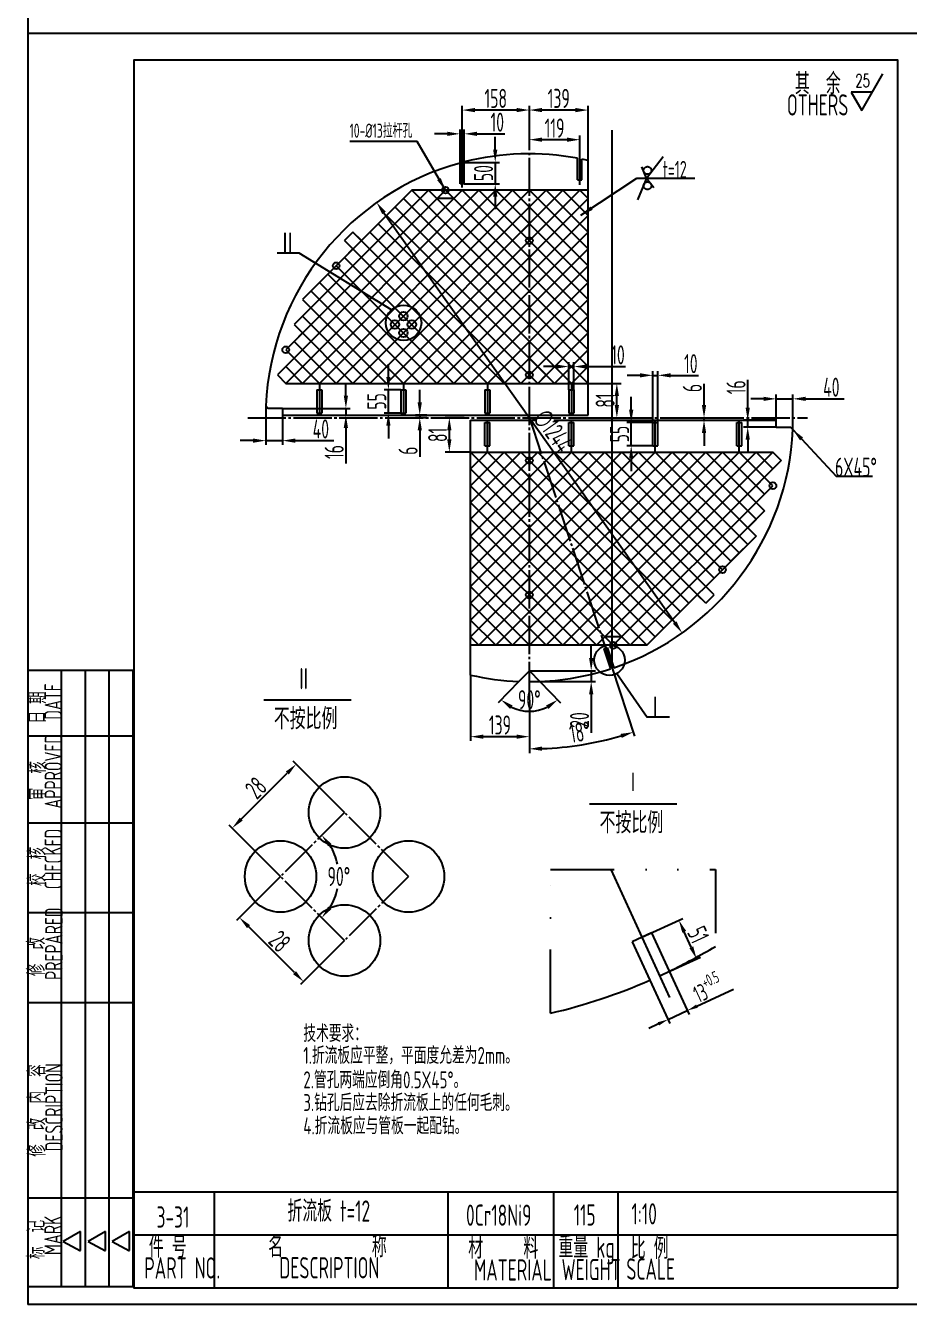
# Model space of a CAD drawing. Header units: millimetres. Extents: x 46644 to 124135, y -32003 to -3110.
# Drawn here: x 55785 to 57869, y -21459 to -18445 of the extents above; entities that cross this region are included whole.
import ezdxf
from ezdxf.enums import TextEntityAlignment as Align

# ---------------------------------------------------------------- set-up
doc = ezdxf.new("R2010")
doc.units = ezdxf.units.MM
doc.header["$LTSCALE"] = 6
for name, pattern in [('CENTER', [18, 15, -1, 1, -1]), ('DASHDOT', [8, 4, -2, 0, -2]), ('DIVIDE', [1.25, 0.5, -0.25, 0, -0.25, 0, -0.25])]:
    doc.linetypes.add(name, pattern=pattern)
for name, color, linetype in [('1', 1, 'Continuous'), ('2', 3, 'CENTER'), ('7_dim', 3, 'Continuous'), ('Assi', 7, 'DASHDOT'), ('Dimension Line', 2, 'Continuous'), ('Divide Line', 7, 'DIVIDE'), ('图层1', 4, 'Continuous'), ('实线', 4, 'Continuous'), ('粗实线', 4, 'Continuous')]:
    doc.layers.add(name, color=color, linetype=linetype)
doc.styles.add('B', font='romans.shx', dxfattribs={"width": 0.6667})
doc.styles.add('HZ', font='ascii.shx', dxfattribs={"width": 0.7, "bigfont": 'hztxt.shx'})
doc.styles.add('mark', font='cc.shx', dxfattribs={"width": 0.7, "bigfont": 'dxfs.shx'})
doc.styles.add('ROMANS', font='ascii.shx', dxfattribs={"width": 0.7, "bigfont": 'dxfs.shx'})
doc.dimstyles.new('5-1', dxfattribs={"dimscale": 10, "dimtxt": 4.5, "dimasz": 3, "dimexe": 1.25, "dimexo": 0.625, "dimtad": 1, "dimtih": 1, "dimtoh": 1, "dimtxsty": 'HZ', "dimcen": 2.5, "dimadec": 0, "dimazin": 0, "dimtfac": 1, "dimtmove": 0, "dimatfit": 3, "dimfxl": 0, "dimarcsym": 0})
doc.dimstyles.new('6.1', dxfattribs={"dimscale": 10, "dimtxt": 4.5, "dimasz": 3, "dimexe": 1, "dimexo": 0, "dimgap": 0.5, "dimtad": 1, "dimzin": 9, "dimdsep": 46, "dimtxsty": 'HZ', "dimcen": 0, "dimclrd": 256, "dimclre": 256, "dimclrt": 256, "dimadec": 0, "dimazin": 0, "dimtfac": 1, "dimtmove": 0, "dimatfit": 1, "dimfxl": 0, "dimarcsym": 0})

# ---------------------------------------------------------------- blocks, each defined once
blk = doc.blocks.new('*D100')
at = {"layer": '7_dim', "linetype": 'Continuous', "lineweight": -2, "ltscale": 50}
for p, q in [((57238.3, -20593.5), (57334.6, -20549.2)), ((57354.8, -20617), (57338.1, -20580.6)), ((57280.1, -20684.4), (57376.4, -20640.1))]:
    blk.add_line(p, q, dxfattribs=at)
at = {"layer": '7_dim', "linetype": 'Continuous', "ltscale": 50}
for points in [[(57342.6, -20578.5), (57333.5, -20582.7), (57325.5, -20553.4)], [(57359.3, -20614.9), (57350.2, -20619.1), (57367.3, -20644.2)]]:
    blk.add_solid(points, dxfattribs=at)
at = {"layer": 'Defpoints', "color": 0, "linetype": 'Continuous', "ltscale": 50}
for p in [(57325.5, -20553.4), (57238.3, -20593.5), (57280.1, -20684.4)]:
    blk.add_point(p, dxfattribs=at)
at = {"layer": '7_dim', "linetype": 'Continuous', "ltscale": 50, "insert": (57371.4, -20587.3), "char_height": 45, "attachment_point": 5, "rotation": 294.6968, "style": 'HZ'}
blk.add_mtext('51', dxfattribs=at)
blk = doc.blocks.new('上粗糙度')
at = {"layer": 'Dimension Line'}
for p, q in [((0, 0), (1, 1.732)), ((-0.5, 0.866), (0, 0)), ((0.5, 0.866), (-0.5, 0.866))]:
    blk.add_line(p, q, dxfattribs=at)
at = {"layer": 'Dimension Line', "style": 'B', "width": 0.6667}
blk.add_attdef('R', text='', height=0.6, dxfattribs=at).set_placement((0.039, 1.409), align=Align.MIDDLE_CENTER)
blk = doc.blocks.new('*D120')
at = {"layer": '7_dim', "lineweight": -2}
for p, q in [((56973, -18697.3), (56973, -18633.9)), ((57081.6, -18643.9), (57003, -18643.9)), ((57111.6, -18762.7), (57111.6, -18633.9))]:
    blk.add_line(p, q, dxfattribs=at)
at = {"layer": '7_dim'}
for points in [[(57003, -18638.9), (57003, -18648.9), (56973, -18643.9)], [(57081.6, -18638.9), (57081.6, -18648.9), (57111.6, -18643.9)]]:
    blk.add_solid(points, dxfattribs=at)
at = {"layer": 'Defpoints', "color": 0}
for p in [(56973, -18643.9), (56973, -18697.3), (57111.6, -18762.7)]:
    blk.add_point(p, dxfattribs=at)
at = {"layer": '7_dim', "insert": (57042.3, -18616.4), "char_height": 45, "attachment_point": 5, "style": 'HZ'}
blk.add_mtext('139', dxfattribs=at)
blk = doc.blocks.new('*D121')
at = {"layer": '7_dim', "lineweight": -2}
for p, q in [((56834.4, -19975.4), (56834.4, -20130.7)), ((56973, -20034.3), (56973, -20130.7)), ((56864.4, -20120.7), (56943, -20120.7))]:
    blk.add_line(p, q, dxfattribs=at)
at = {"layer": '7_dim'}
for points in [[(56864.4, -20115.7), (56864.4, -20125.7), (56834.4, -20120.7)], [(56943, -20115.7), (56943, -20125.7), (56973, -20120.7)]]:
    blk.add_solid(points, dxfattribs=at)
at = {"layer": 'Defpoints', "color": 0}
for p in [(56834.4, -19975.4), (56973, -20034.3), (56973, -20120.7)]:
    blk.add_point(p, dxfattribs=at)
at = {"layer": '7_dim', "insert": (56903.7, -20093.2), "char_height": 45, "attachment_point": 5, "style": 'HZ'}
blk.add_mtext('139', dxfattribs=at)
blk = doc.blocks.new('*D122')
at = {"layer": '7_dim', "lineweight": -2}
for p, q in [((57555, -19375), (57555, -19314.5)), ((57594.4, -19397), (57594.4, -19314.5)), ((57525, -19324.5), (57495, -19324.5)), ((57555, -19324.5), (57594.4, -19324.5)), ((57624.4, -19324.5), (57715.4, -19324.5))]:
    blk.add_line(p, q, dxfattribs=at)
at = {"layer": '7_dim'}
for points in [[(57525, -19319.5), (57525, -19329.5), (57555, -19324.5)], [(57624.4, -19319.5), (57624.4, -19329.5), (57594.4, -19324.5)]]:
    blk.add_solid(points, dxfattribs=at)
at = {"layer": 'Defpoints', "color": 0}
for p in [(57594.4, -19324.5), (57555, -19375), (57594.4, -19397)]:
    blk.add_point(p, dxfattribs=at)
at = {"layer": '7_dim', "insert": (57684.9, -19297), "char_height": 45, "attachment_point": 5, "style": 'HZ'}
blk.add_mtext('40', dxfattribs=at)
blk = doc.blocks.new('*D123')
at = {"layer": '7_dim', "lineweight": -2}
for p, q in [((56351.6, -19341), (56351.6, -19433)), ((56391, -19363), (56391, -19433)), ((56321.6, -19423), (56291.6, -19423)), ((56351.6, -19423), (56391, -19423)), ((56421, -19423), (56512, -19423))]:
    blk.add_line(p, q, dxfattribs=at)
at = {"layer": '7_dim'}
for points in [[(56321.6, -19418), (56321.6, -19428), (56351.6, -19423)], [(56421, -19418), (56421, -19428), (56391, -19423)]]:
    blk.add_solid(points, dxfattribs=at)
at = {"layer": 'Defpoints', "color": 0}
for p in [(56351.6, -19341), (56391, -19363), (56391, -19423)]:
    blk.add_point(p, dxfattribs=at)
at = {"layer": '7_dim', "insert": (56481.5, -19395.5), "char_height": 45, "attachment_point": 5, "style": 'HZ'}
blk.add_mtext('40', dxfattribs=at)
blk = doc.blocks.new('*D124')
at = {"layer": '7_dim', "lineweight": -2}
for p, q in [((57487.8, -19345), (57487.8, -19279.5)), ((57555, -19375), (57477.8, -19375)), ((57487.8, -19391), (57487.8, -19375)), ((57555, -19391), (57477.8, -19391)), ((57487.8, -19421), (57487.8, -19451))]:
    blk.add_line(p, q, dxfattribs=at)
at = {"layer": '7_dim'}
for points in [[(57482.8, -19345), (57492.8, -19345), (57487.8, -19375)], [(57482.8, -19421), (57492.8, -19421), (57487.8, -19391)]]:
    blk.add_solid(points, dxfattribs=at)
at = {"layer": 'Defpoints', "color": 0}
for p in [(57487.8, -19375), (57555, -19375), (57555, -19391)]:
    blk.add_point(p, dxfattribs=at)
at = {"layer": '7_dim', "insert": (57460.3, -19297.3), "char_height": 45, "attachment_point": 5, "rotation": 90, "style": 'HZ'}
blk.add_mtext('16', dxfattribs=at)
blk = doc.blocks.new('*D125')
at = {"layer": '7_dim', "lineweight": -2}
for p, q in [((56540.5, -19317), (56540.5, -19287)), ((56391, -19347), (56550.5, -19347)), ((56540.5, -19347), (56540.5, -19363)), ((56452.4, -19363), (56550.5, -19363)), ((56540.5, -19393), (56540.5, -19476.5))]:
    blk.add_line(p, q, dxfattribs=at)
at = {"layer": '7_dim'}
for points in [[(56535.5, -19317), (56545.5, -19317), (56540.5, -19347)], [(56535.5, -19393), (56545.5, -19393), (56540.5, -19363)]]:
    blk.add_solid(points, dxfattribs=at)
at = {"layer": 'Defpoints', "color": 0}
for p in [(56391, -19347), (56452.4, -19363), (56540.5, -19363)]:
    blk.add_point(p, dxfattribs=at)
at = {"layer": '7_dim', "insert": (56513, -19449.8), "char_height": 45, "attachment_point": 5, "rotation": 90, "style": 'HZ'}
blk.add_mtext('16', dxfattribs=at)
blk = doc.blocks.new('*D128')
at = {"layer": '7_dim', "lineweight": -2}
for p, q in [((57111.6, -19288), (57189.3, -19288)), ((57179.3, -19339), (57179.3, -19318)), ((57111.6, -19369), (57189.3, -19369))]:
    blk.add_line(p, q, dxfattribs=at)
at = {"layer": '7_dim'}
for points in [[(57174.3, -19318), (57184.3, -19318), (57179.3, -19288)], [(57174.3, -19339), (57184.3, -19339), (57179.3, -19369)]]:
    blk.add_solid(points, dxfattribs=at)
at = {"layer": 'Defpoints', "color": 0}
for p in [(57111.6, -19288), (57179.3, -19288), (57111.6, -19369)]:
    blk.add_point(p, dxfattribs=at)
at = {"layer": '7_dim', "insert": (57151.8, -19328.5), "char_height": 45, "attachment_point": 5, "rotation": 90, "style": 'HZ'}
blk.add_mtext('81', dxfattribs=at)
blk = doc.blocks.new('*D129')
at = {"layer": '7_dim', "lineweight": -2}
for p, q in [((56714.7, -19333), (56714.7, -19303)), ((56731.4, -19363), (56704.7, -19363)), ((56731.4, -19369), (56704.7, -19369)), ((56714.7, -19363), (56714.7, -19369)), ((56714.7, -19399), (56714.7, -19461.5))]:
    blk.add_line(p, q, dxfattribs=at)
at = {"layer": '7_dim'}
for points in [[(56709.7, -19333), (56719.7, -19333), (56714.7, -19363)], [(56709.7, -19399), (56719.7, -19399), (56714.7, -19369)]]:
    blk.add_solid(points, dxfattribs=at)
at = {"layer": 'Defpoints', "color": 0}
for p in [(56714.7, -19363), (56731.4, -19363), (56731.4, -19369)]:
    blk.add_point(p, dxfattribs=at)
at = {"layer": '7_dim', "insert": (56687.2, -19446.8), "char_height": 45, "attachment_point": 5, "rotation": 90, "style": 'HZ'}
blk.add_mtext('6', dxfattribs=at)
blk = doc.blocks.new('*D130')
at = {"layer": '7_dim', "lineweight": -2}
for p, q in [((57384.8, -19339), (57384.8, -19289)), ((57364.7, -19369), (57394.8, -19369)), ((57366.7, -19375), (57394.8, -19375)), ((57384.8, -19375), (57384.8, -19369)), ((57384.8, -19405), (57384.8, -19435))]:
    blk.add_line(p, q, dxfattribs=at)
at = {"layer": '7_dim'}
for points in [[(57379.8, -19339), (57389.8, -19339), (57384.8, -19369)], [(57379.8, -19405), (57389.8, -19405), (57384.8, -19375)]]:
    blk.add_solid(points, dxfattribs=at)
at = {"layer": 'Defpoints', "color": 0}
for p in [(57364.7, -19369), (57366.7, -19375), (57384.8, -19369)]:
    blk.add_point(p, dxfattribs=at)
at = {"layer": '7_dim', "insert": (57357.3, -19299), "char_height": 45, "attachment_point": 5, "rotation": 90, "style": 'HZ'}
blk.add_mtext('6', dxfattribs=at)
blk = doc.blocks.new('*D131')
at = {"layer": '7_dim', "lineweight": -2}
for p, q in [((56819.1, -19369), (56774.4, -19369)), ((56784.4, -19420), (56784.4, -19399)), ((56834.4, -19450), (56774.4, -19450))]:
    blk.add_line(p, q, dxfattribs=at)
at = {"layer": '7_dim'}
for points in [[(56779.4, -19399), (56789.4, -19399), (56784.4, -19369)], [(56779.4, -19420), (56789.4, -19420), (56784.4, -19450)]]:
    blk.add_solid(points, dxfattribs=at)
at = {"layer": 'Defpoints', "color": 0}
for p in [(56784.4, -19369), (56819.1, -19369), (56834.4, -19450)]:
    blk.add_point(p, dxfattribs=at)
at = {"layer": '7_dim', "insert": (56756.9, -19409.5), "char_height": 45, "attachment_point": 5, "rotation": 90, "style": 'HZ'}
blk.add_mtext('81', dxfattribs=at)
blk = doc.blocks.new('*D132')
at = {"layer": '7_dim', "lineweight": -2}
for p, q in [((57118.8, -19935.5), (57118.8, -19905.5)), ((56973, -19965.5), (57128.8, -19965.5)), ((57118.8, -19965.5), (57118.8, -19991)), ((56973, -19991), (57128.8, -19991)), ((57118.8, -20021), (57118.8, -20112))]:
    blk.add_line(p, q, dxfattribs=at)
at = {"layer": '7_dim'}
for points in [[(57113.8, -19935.5), (57123.8, -19935.5), (57118.8, -19965.5)], [(57113.8, -20021), (57123.8, -20021), (57118.8, -19991)]]:
    blk.add_solid(points, dxfattribs=at)
at = {"layer": 'Defpoints', "color": 0}
for p in [(56973, -19965.5), (56973, -19991), (57118.8, -19991)]:
    blk.add_point(p, dxfattribs=at)
at = {"layer": '7_dim', "insert": (57091.3, -20081.5), "char_height": 45, "attachment_point": 5, "rotation": 90, "style": 'HZ'}
blk.add_mtext('20', dxfattribs=at)
blk = doc.blocks.new('*D133')
at = {"layer": '7_dim', "lineweight": -2}
for p, q in [((56948.5, -19990.5), (56899.2, -20041)), ((56997.5, -19990.5), (57046.8, -20041))]:
    blk.add_line(p, q, dxfattribs=at)
blk.add_arc((56973, -19965.5), 95.5, 243.7121, 296.2879, dxfattribs=at)
at = {"layer": '7_dim'}
for points in [[(56927.8, -20055.3), (56933.6, -20047.1), (56906.2, -20033.8)], [(57012.4, -20047.1), (57018.2, -20055.3), (57039.8, -20033.8)]]:
    blk.add_solid(points, dxfattribs=at)
at = {"layer": 'Defpoints', "color": 0}
for p in [(56973, -19965.5), (56973, -19965.5), (56948.5, -19990.5), (56997.5, -19990.5), (56948.6, -20057.9)]:
    blk.add_point(p, dxfattribs=at)
at = {"layer": '7_dim', "insert": (56973, -20033.6), "char_height": 45, "attachment_point": 5, "style": 'HZ'}
blk.add_mtext('90%%D', dxfattribs=at)
blk = doc.blocks.new('*D135')
at = {"layer": '7_dim', "lineweight": -2}
for p, q in [((56386.4, -20450.2), (56282.5, -20554.2)), ((56419.2, -20676.7), (56310.8, -20568.3)), ((56537.3, -20601.1), (56433.4, -20705))]:
    blk.add_line(p, q, dxfattribs=at)
at = {"layer": '7_dim'}
for points in [[(56314.3, -20564.8), (56307.3, -20571.8), (56289.6, -20547.1)], [(56422.8, -20673.2), (56415.7, -20680.3), (56440.4, -20697.9)]]:
    blk.add_solid(points, dxfattribs=at)
at = {"layer": 'Defpoints', "color": 0}
for p in [(56386.4, -20450.2), (56289.6, -20547.1), (56537.3, -20601.1)]:
    blk.add_point(p, dxfattribs=at)
at = {"layer": '7_dim', "insert": (56384.5, -20603.1), "char_height": 45, "attachment_point": 5, "rotation": 315, "style": 'HZ'}
blk.add_mtext('28', dxfattribs=at)
blk = doc.blocks.new('*D136')
at = {"layer": '7_dim', "lineweight": -2}
for p, q in [((56537.3, -20299.4), (56416.3, -20178.4)), ((56293.7, -20315.1), (56402.2, -20206.7)), ((56386.4, -20450.2), (56265.4, -20329.2))]:
    blk.add_line(p, q, dxfattribs=at)
at = {"layer": '7_dim'}
for points in [[(56398.6, -20203.1), (56405.7, -20210.2), (56423.4, -20185.5)], [(56290.2, -20311.6), (56297.3, -20318.6), (56272.5, -20336.3)]]:
    blk.add_solid(points, dxfattribs=at)
at = {"layer": 'Defpoints', "color": 0}
for p in [(56423.4, -20185.5), (56537.3, -20299.4), (56386.4, -20450.2)]:
    blk.add_point(p, dxfattribs=at)
at = {"layer": '7_dim', "insert": (56328.5, -20241.4), "char_height": 45, "attachment_point": 5, "rotation": 45, "style": 'HZ'}
blk.add_mtext('28', dxfattribs=at)
blk = doc.blocks.new('*D137')
at = {"layer": '7_dim', "color": 0, "lineweight": -2}
for start, end in [(12.0625, 32.4809), (327.5191, 347.9375)]:
    blk.add_arc((56386.4, -20450.2), 137.6, start, end, dxfattribs=at)
at = {"layer": '7_dim', "color": 0}
for points in [[(56498.6, -20379.5), (56506.4, -20373.2), (56483.7, -20353)], [(56506.4, -20527.2), (56498.6, -20521), (56483.7, -20547.5)]]:
    blk.add_solid(points, dxfattribs=at)
at = {"layer": 'Defpoints', "color": 0}
for p in [(56537.3, -20299.4), (56386.4, -20450.2), (56386.4, -20450.2), (56519.3, -20485.8), (56537.3, -20601.1)]:
    blk.add_point(p, dxfattribs=at)
at = {"layer": '7_dim', "color": 0, "insert": (56524, -20450.2), "char_height": 45, "attachment_point": 5, "style": 'HZ'}
blk.add_mtext('90°', dxfattribs=at)
blk = doc.blocks.new('*D154')
at = {"layer": '7_dim', "lineweight": -2}
blk.add_line((56630.3, -18886.3), (57315.7, -19851.8), dxfattribs=at)
at = {"layer": '7_dim'}
for points in [[(56634.4, -18883.4), (56626.2, -18889.2), (56612.9, -18861.8)], [(57319.8, -19848.9), (57311.6, -19854.6), (57333.1, -19876.2)]]:
    blk.add_solid(points, dxfattribs=at)
at = {"layer": 'Defpoints', "color": 0}
for p in [(56612.9, -18861.8), (57333.1, -19876.2)]:
    blk.add_point(p, dxfattribs=at)
at = {"layer": '7_dim', "insert": (57028.9, -19400.2), "char_height": 45, "attachment_point": 5, "rotation": 305.3722, "style": 'HZ'}
blk.add_mtext('∅1244', dxfattribs=at)
blk = doc.blocks.new('*D156')
at = {"layer": '7_dim', "lineweight": -2}
for p, q in [((57168.3, -19959.6), (57221.2, -20119.6)), ((56973, -20034.3), (56973, -20159.5))]:
    blk.add_line(p, q, dxfattribs=at)
blk.add_arc((56973, -19369), 780.5, 272.2024, 286.0954, dxfattribs=at)
at = {"layer": '7_dim'}
for points in [[(57187.9, -20114.2), (57190.9, -20123.7), (57218, -20110.1)], [(57003.1, -20153.9), (57002.9, -20143.9), (56973, -20149.5)]]:
    blk.add_solid(points, dxfattribs=at)
at = {"layer": 'Defpoints', "color": 0}
for p in [(56973, -18697.3), (56973, -19369), (57168.3, -19959.6), (56973, -20034.3), (57055.9, -20145.1)]:
    blk.add_point(p, dxfattribs=at)
at = {"layer": '7_dim', "insert": (57092.3, -20109.9), "char_height": 45, "attachment_point": 5, "rotation": 9.1489, "style": 'HZ'}
blk.add_mtext('18°', dxfattribs=at)
blk = doc.blocks.new('*D304')
at = {"layer": '7_dim', "lineweight": -2}
for p, q in [((57036, -19248.4), (57006, -19248.4)), ((57066, -19303), (57066, -19238.4)), ((57066, -19248.4), (57078, -19248.4)), ((57078, -19303), (57078, -19238.4)), ((57108, -19248.4), (57199.8, -19248.4))]:
    blk.add_line(p, q, dxfattribs=at)
at = {"layer": '7_dim'}
for points in [[(57036, -19243.4), (57036, -19253.4), (57066, -19248.4)], [(57108, -19243.4), (57108, -19253.4), (57078, -19248.4)]]:
    blk.add_solid(points, dxfattribs=at)
at = {"layer": 'Defpoints', "color": 0}
for p in [(57066, -19248.4), (57066, -19303), (57078, -19303)]:
    blk.add_point(p, dxfattribs=at)
at = {"layer": '7_dim', "insert": (57182, -19220.9), "char_height": 45, "attachment_point": 5, "style": 'HZ'}
blk.add_mtext('10', dxfattribs=at)
blk = doc.blocks.new('*D305')
at = {"layer": '7_dim', "lineweight": -2}
for p, q in [((56640.7, -19273), (56640.7, -19243)), ((56670, -19303), (56630.7, -19303)), ((56640.7, -19358), (56640.7, -19303)), ((56670, -19358), (56630.7, -19358)), ((56640.7, -19388), (56640.7, -19418))]:
    blk.add_line(p, q, dxfattribs=at)
at = {"layer": '7_dim'}
for points in [[(56635.7, -19273), (56645.7, -19273), (56640.7, -19303)], [(56635.7, -19388), (56645.7, -19388), (56640.7, -19358)]]:
    blk.add_solid(points, dxfattribs=at)
at = {"layer": 'Defpoints', "color": 0}
for p in [(56640.7, -19303), (56670, -19303), (56670, -19358)]:
    blk.add_point(p, dxfattribs=at)
at = {"layer": '7_dim', "insert": (56613.2, -19330.5), "char_height": 45, "attachment_point": 5, "rotation": 90, "style": 'HZ'}
blk.add_mtext('55', dxfattribs=at)
blk = doc.blocks.new('*D306')
at = {"layer": '7_dim', "lineweight": -2}
for p, q in [((57213.1, -19350), (57213.1, -19320)), ((57264, -19380), (57203.1, -19380)), ((57213.1, -19435), (57213.1, -19380)), ((57264, -19435), (57203.1, -19435)), ((57213.1, -19465), (57213.1, -19495))]:
    blk.add_line(p, q, dxfattribs=at)
at = {"layer": '7_dim'}
for points in [[(57208.1, -19350), (57218.1, -19350), (57213.1, -19380)], [(57208.1, -19465), (57218.1, -19465), (57213.1, -19435)]]:
    blk.add_solid(points, dxfattribs=at)
at = {"layer": 'Defpoints', "color": 0}
for p in [(57213.1, -19380), (57264, -19380), (57264, -19435)]:
    blk.add_point(p, dxfattribs=at)
at = {"layer": '7_dim', "insert": (57185.6, -19407.5), "char_height": 45, "attachment_point": 5, "rotation": 90, "style": 'HZ'}
blk.add_mtext('55', dxfattribs=at)
blk = doc.blocks.new('*D307')
at = {"layer": '7_dim', "lineweight": -2}
for p, q in [((57264, -19380), (57264, -19259.1)), ((57276, -19380), (57276, -19259.1)), ((57234, -19269.1), (57204, -19269.1)), ((57264, -19269.1), (57276, -19269.1)), ((57306, -19269.1), (57371.5, -19269.1))]:
    blk.add_line(p, q, dxfattribs=at)
at = {"layer": '7_dim'}
for points in [[(57234, -19264.1), (57234, -19274.1), (57264, -19269.1)], [(57306, -19264.1), (57306, -19274.1), (57276, -19269.1)]]:
    blk.add_solid(points, dxfattribs=at)
at = {"layer": 'Defpoints', "color": 0}
for p in [(57276, -19269.1), (57264, -19380), (57276, -19380)]:
    blk.add_point(p, dxfattribs=at)
at = {"layer": '7_dim', "insert": (57353.7, -19241.6), "char_height": 45, "attachment_point": 5, "style": 'HZ'}
blk.add_mtext('10', dxfattribs=at)
blk = doc.blocks.new('*D314')
at = {"layer": '7_dim', "lineweight": -2}
for p, q in [((56973, -18727.7), (56973, -18703.7)), ((57061.8, -18713.7), (57003, -18713.7)), ((57091.8, -18752), (57091.8, -18703.7))]:
    blk.add_line(p, q, dxfattribs=at)
at = {"layer": '7_dim'}
for points in [[(57003, -18708.7), (57003, -18718.7), (56973, -18713.7)], [(57061.8, -18708.7), (57061.8, -18718.7), (57091.8, -18713.7)]]:
    blk.add_solid(points, dxfattribs=at)
at = {"layer": 'Defpoints', "color": 0}
for p in [(56973, -18713.7), (56973, -18727.7), (57091.8, -18752)]:
    blk.add_point(p, dxfattribs=at)
at = {"layer": '7_dim', "insert": (57032.4, -18686.2), "char_height": 45, "attachment_point": 5, "style": 'HZ'}
blk.add_mtext('119', dxfattribs=at)
blk = doc.blocks.new('*D315')
at = {"layer": '7_dim', "lineweight": -2}
for p, q in [((56814.6, -18756.6), (56814.6, -18633.9)), ((56943, -18643.9), (56844.6, -18643.9)), ((56973, -18715.7), (56973, -18633.9))]:
    blk.add_line(p, q, dxfattribs=at)
at = {"layer": '7_dim'}
for points in [[(56844.6, -18638.9), (56844.6, -18648.9), (56814.6, -18643.9)], [(56943, -18638.9), (56943, -18648.9), (56973, -18643.9)]]:
    blk.add_solid(points, dxfattribs=at)
at = {"layer": 'Defpoints', "color": 0}
for p in [(56814.6, -18643.9), (56973, -18715.7), (56814.6, -18756.6)]:
    blk.add_point(p, dxfattribs=at)
at = {"layer": '7_dim', "insert": (56893.8, -18616.4), "char_height": 45, "attachment_point": 5, "style": 'HZ'}
blk.add_mtext('158', dxfattribs=at)
blk = doc.blocks.new('*D316')
at = {"layer": '7_dim', "lineweight": -2}
for p, q in [((56892.6, -18737.2), (56892.6, -18707.2)), ((56814.6, -18767.2), (56902.6, -18767.2)), ((56892.6, -18767.2), (56892.6, -18817.7)), ((56819.6, -18817.7), (56902.6, -18817.7)), ((56892.6, -18847.7), (56892.6, -18877.7))]:
    blk.add_line(p, q, dxfattribs=at)
at = {"layer": '7_dim'}
for points in [[(56887.6, -18737.2), (56897.6, -18737.2), (56892.6, -18767.2)], [(56887.6, -18847.7), (56897.6, -18847.7), (56892.6, -18817.7)]]:
    blk.add_solid(points, dxfattribs=at)
at = {"layer": 'Defpoints', "color": 0}
for p in [(56814.6, -18767.2), (56819.6, -18817.7), (56892.6, -18817.7)]:
    blk.add_point(p, dxfattribs=at)
at = {"layer": '7_dim', "insert": (56865.1, -18792.4), "char_height": 45, "attachment_point": 5, "rotation": 90, "style": 'HZ'}
blk.add_mtext('50', dxfattribs=at)
blk = doc.blocks.new('*D317')
at = {"layer": '7_dim', "lineweight": -2}
for p, q in [((56779.6, -18699.9), (56749.6, -18699.9)), ((56809.6, -18768.9), (56809.6, -18689.9)), ((56809.6, -18699.9), (56819.6, -18699.9)), ((56819.6, -18766.2), (56819.6, -18689.9)), ((56849.6, -18699.9), (56915.1, -18699.9))]:
    blk.add_line(p, q, dxfattribs=at)
at = {"layer": '7_dim'}
for points in [[(56779.6, -18694.9), (56779.6, -18704.9), (56809.6, -18699.9)], [(56849.6, -18694.9), (56849.6, -18704.9), (56819.6, -18699.9)]]:
    blk.add_solid(points, dxfattribs=at)
at = {"layer": 'Defpoints', "color": 0}
for p in [(56819.6, -18699.9), (56809.6, -18768.9), (56819.6, -18766.2)]:
    blk.add_point(p, dxfattribs=at)
at = {"layer": '7_dim', "insert": (56897.4, -18672.4), "char_height": 45, "attachment_point": 5, "style": 'HZ'}
blk.add_mtext('10', dxfattribs=at)

msp = doc.modelspace()

# ---------------------------------------------------------------- linework, layer by layer
at = {"color": 7, "linetype": 'Continuous'}
for p, q in [((55790.839, -15484.022), (55790.839, -21458.86)), ((64199.972, -18463.405), (55790.224, -18463.405)), ((56039.083, -19964.949), (55790.839, -19964.949)), ((55869.831, -21417.513), (55869.831, -19966.092)), ((55926.35, -21417.513), (55926.35, -19966.092)), ((55982.869, -21417.513), (55982.869, -19966.092)), ((56039.083, -21417.513), (56039.083, -19964.949)), ((56039.083, -20119.3), (55790.839, -20119.3)), ((56039.083, -20324.823), (55790.839, -20324.823)), ((56039.083, -20536.307), (55790.839, -20536.307)), ((56039.083, -20747.79), (55790.839, -20747.79)), ((56039.083, -21208.721), (55790.839, -21208.721)), ((55914.698, -21287.248), (55874.182, -21310.189)), ((55914.698, -21331.782), (55914.698, -21287.248)), ((55973.755, -21287.248), (55933.239, -21310.189)), ((55973.755, -21331.782), (55973.755, -21287.248)), ((56030.227, -21287.248), (55989.711, -21310.189)), ((56030.227, -21331.782), (56030.227, -21287.248)), ((56038.44, -21294.515), (57841.596, -21294.515)), ((55874.182, -21310.189), (55914.698, -21332.456)), ((55933.239, -21310.189), (55973.755, -21332.456)), ((55989.711, -21310.189), (56030.227, -21332.456)), ((56039.083, -21417.513), (55790.839, -21417.513)), ((64199.972, -21458.86), (55790.839, -21458.86))]:
    msp.add_line(p, q, dxfattribs=at)
at = {"color": 4, "linetype": 'Continuous'}
for p, q in [((56230.267, -21193.613), (56230.267, -21419.653)), ((56781.044, -21193.613), (56781.044, -21419.653)), ((57030.041, -21193.613), (57030.041, -21419.653)), ((57181.609, -21193.613), (57181.609, -21419.653))]:
    msp.add_line(p, q, dxfattribs=at)
for points in [[(57841.654, -21419.741), (57841.654, -18526.391), (56040.606, -18526.391), (56040.606, -21419.653), (57841.596, -21419.653)], [(56037.405, -21193.613), (57841.596, -21193.613)]]:
    msp.add_lwpolyline(points, dxfattribs=at)
at = {"layer": '1'}
for p, q in [((56814.612, -18832.651), (56379.034, -19268.229)), ((56854.21, -18832.651), (56398.833, -19288.028)), ((56775.014, -18832.651), (56398.833, -19208.832)), ((56735.416, -18832.651), (56418.632, -19149.435)), ((56893.808, -18832.651), (56438.431, -19288.028)), ((56695.818, -18832.651), (56438.431, -19090.038)), ((56933.406, -18832.651), (56478.029, -19288.028)), ((56973.004, -18832.651), (56517.627, -19288.028)), ((57012.602, -18832.651), (56557.225, -19288.028)), ((57052.2, -18832.651), (56596.823, -19288.028)), ((57091.798, -18832.651), (56636.421, -19288.028)), ((56695.818, -18832.651), (57111.597, -19248.43)), ((56735.416, -18832.651), (57111.597, -19208.832)), ((56775.014, -18832.651), (57111.597, -19169.234)), ((56814.612, -18832.651), (57111.597, -19129.636)), ((56854.21, -18832.651), (57111.597, -19090.038)), ((56893.808, -18832.651), (57111.597, -19050.44)), ((56933.406, -18832.651), (57111.597, -19010.842)), ((56973.004, -18832.651), (57111.597, -18971.244)), ((57012.602, -18832.651), (57111.597, -18931.646)), ((57052.2, -18832.651), (57111.597, -18892.048)), ((57091.798, -18832.651), (57111.597, -18852.45)), ((56676.019, -18852.45), (57111.597, -19288.028)), ((57111.597, -18852.45), (56676.019, -19288.028)), ((56636.421, -18892.048), (57032.401, -19288.028)), ((56656.22, -18872.249), (57071.999, -19288.028)), ((57111.597, -18892.048), (56715.617, -19288.028)), ((56616.622, -18911.847), (56992.803, -19288.028)), ((56537.426, -18951.445), (56874.009, -19288.028)), ((56557.225, -18931.646), (56913.607, -19288.028)), ((56596.823, -18931.646), (56953.205, -19288.028)), ((57111.597, -18931.646), (56755.215, -19288.028)), ((57111.597, -18971.244), (56794.813, -19288.028)), ((56517.627, -19010.842), (56794.813, -19288.028)), ((56537.426, -18991.043), (56834.411, -19288.028)), ((57111.597, -19010.842), (56834.411, -19288.028)), ((56497.828, -19030.641), (56755.215, -19288.028)), ((56458.23, -19070.239), (56676.019, -19288.028)), ((56478.029, -19050.44), (56715.617, -19288.028)), ((57111.597, -19050.44), (56874.009, -19288.028)), ((56438.431, -19090.038), (56636.421, -19288.028)), ((57111.597, -19090.038), (56913.607, -19288.028)), ((56438.431, -19129.636), (56596.823, -19288.028)), ((57111.597, -19129.636), (56953.205, -19288.028)), ((56418.632, -19149.435), (56557.225, -19288.028)), ((57111.597, -19169.234), (56992.803, -19288.028)), ((56418.632, -19189.033), (56517.627, -19288.028)), ((56398.833, -19208.832), (56478.029, -19288.028)), ((57111.597, -19208.832), (57032.401, -19288.028)), ((56398.833, -19248.43), (56438.431, -19288.028)), ((57111.597, -19248.43), (57071.999, -19288.028)), ((56379.034, -19268.229), (56398.833, -19288.028)), ((56398.833, -19288.028), (57111.597, -19288.028)), ((57269.989, -19885.606), (56834.411, -19450.028)), ((56834.411, -19885.606), (57269.989, -19450.028)), ((56834.411, -19846.008), (57230.391, -19450.028)), ((56834.411, -19806.41), (57190.793, -19450.028)), ((56834.411, -19766.812), (57151.195, -19450.028)), ((56834.411, -19727.214), (57111.597, -19450.028)), ((56834.411, -19687.616), (57071.999, -19450.028)), ((56834.411, -19568.822), (56953.205, -19450.028)), ((56834.411, -19648.018), (57032.401, -19450.028)), ((56834.411, -19608.42), (56992.803, -19450.028)), ((56834.411, -19489.626), (56874.009, -19450.028)), ((56834.411, -19529.224), (56913.607, -19450.028)), ((56834.411, -19450.028), (57547.175, -19450.028)), ((56854.21, -19905.405), (57309.587, -19450.028)), ((57289.788, -19865.807), (56874.009, -19450.028)), ((56893.808, -19905.405), (57349.185, -19450.028)), ((57309.587, -19846.008), (56913.607, -19450.028)), ((56933.406, -19905.405), (57388.783, -19450.028)), ((57329.386, -19826.209), (56953.205, -19450.028)), ((56973.004, -19905.405), (57428.381, -19450.028)), ((57349.185, -19806.41), (56992.803, -19450.028)), ((57012.602, -19905.405), (57467.979, -19450.028)), ((57388.783, -19806.41), (57032.401, -19450.028)), ((57052.2, -19905.405), (57507.577, -19450.028)), ((57408.582, -19786.611), (57071.999, -19450.028)), ((57091.798, -19905.405), (57547.175, -19450.028)), ((57408.582, -19747.013), (57111.597, -19450.028)), ((57131.396, -19905.405), (57566.974, -19469.827)), ((57428.381, -19727.214), (57151.195, -19450.028)), ((57448.18, -19707.415), (57190.793, -19450.028)), ((57467.979, -19687.616), (57230.391, -19450.028)), ((57487.778, -19667.817), (57269.989, -19450.028)), ((57507.577, -19648.018), (57309.587, -19450.028)), ((57507.577, -19608.42), (57349.185, -19450.028)), ((57527.376, -19588.621), (57388.783, -19450.028)), ((57527.376, -19549.023), (57428.381, -19450.028)), ((57547.175, -19529.224), (57467.979, -19450.028)), ((57547.175, -19489.626), (57507.577, -19450.028)), ((57566.974, -19469.827), (57547.175, -19450.028)), ((57250.19, -19905.405), (56834.411, -19489.626)), ((57210.592, -19905.405), (56834.411, -19529.224)), ((57170.994, -19905.405), (57547.175, -19529.224)), ((57170.994, -19905.405), (56834.411, -19568.822)), ((57210.592, -19905.405), (57527.376, -19588.621)), ((57131.396, -19905.405), (56834.411, -19608.42)), ((57091.798, -19905.405), (56834.411, -19648.018)), ((57250.19, -19905.405), (57507.577, -19648.018)), ((57052.2, -19905.405), (56834.411, -19687.616)), ((57012.602, -19905.405), (56834.411, -19727.214)), ((56973.004, -19905.405), (56834.411, -19766.812)), ((57388.783, -19806.41), (57408.582, -19786.611)), ((56933.406, -19905.405), (56834.411, -19806.41)), ((56893.808, -19905.405), (56834.411, -19846.008)), ((56854.21, -19905.405), (56834.411, -19885.606))]:
    msp.add_line(p, q, dxfattribs=at)
at = {"layer": '2', "color": 7}
for p, q in [((56973.004, -20034.292), (56973.004, -18697.344)), ((56309.012, -19369.028), (57628.336, -19369.028)), ((56973.004, -19369.028), (57168.285, -19959.578)), ((56537.294, -20299.386), (56386.444, -20450.235)), ((56688.143, -20450.235), (56537.294, -20299.386)), ((56537.294, -20601.084), (56386.444, -20450.235)), ((56688.143, -20450.235), (56537.294, -20601.084))]:
    msp.add_line(p, q, dxfattribs=at)
at = {"layer": '7_dim', "color": 7}
for p, q in [((57168.285, -19959.578), (57168.285, -18691)), ((56814.612, -18826.112), (56814.612, -18756.586)), ((57091.798, -18820.182), (57091.798, -18752.031)), ((56430.503, -18981.172), (56378.216, -18981.172)), ((56648.005, -19114.691), (56430.503, -18981.172)), ((56478.029, -19288.028), (56478.029, -19363.028)), ((56676.019, -19288.028), (56676.019, -19363.028)), ((56874.009, -19288.028), (56874.009, -19363.028)), ((57071.999, -19288.028), (57071.999, -19363.028)), ((56874.009, -19450.028), (56874.009, -19375.028)), ((57071.999, -19450.028), (57071.999, -19375.028)), ((57269.989, -19450.028), (57269.989, -19375.028)), ((57467.979, -19450.028), (57467.979, -19375.028)), ((57179.431, -19971.729), (57250.804, -20074.69)), ((57303.091, -20074.69), (57250.804, -20074.69))]:
    msp.add_line(p, q, dxfattribs=at)
at = {"layer": '7_dim'}
for p, q in [((57111.597, -18832.651), (56695.818, -18832.651)), ((56537.426, -18951.445), (56557.225, -18931.646)), ((57250.19, -19905.405), (56834.411, -19905.405))]:
    msp.add_line(p, q, dxfattribs=at)
at = {"layer": '7_dim', "color": 2, "linetype": 'Continuous', "ltscale": 50}
for p, q in [((57302.673, -20673.702), (57349.479, -20775.481)), ((57257.247, -20694.593), (57304.053, -20796.372)), ((57368.015, -20755.95), (57454.45, -20716.2)), ((57299.875, -20787.287), (57345.301, -20766.396)), ((57277.161, -20797.732), (57254.448, -20808.177))]:
    msp.add_line(p, q, dxfattribs=at)
at = {"layer": '7_dim', "color": 7}
for centre, radius in [((56676.596, -19145.184), 41.8), ((57161.933, -19940.369), 35.911)]:
    msp.add_circle(centre, radius, dxfattribs=at)
at = {"layer": '7_dim', "color": 2, "linetype": 'Continuous', "ltscale": 50}
for points in [[(57366.274, -20752.165), (57369.755, -20759.736), (57345.301, -20766.396)], [(57275.421, -20793.946), (57278.902, -20801.518), (57299.875, -20787.287)]]:
    msp.add_solid(points, dxfattribs=at)
at = {"layer": 'Assi', "linetype": 'CENTER', "ltscale": 100}
for q in [(57238.219, -18777.724), (57288.827, -18753.081), (57227.826, -18855.757), (57266.15, -18826.053)]:
    msp.add_line((57249.139, -18804.16), q, dxfattribs=at)
at = {"layer": 'Assi', "linetype": 'CENTER', "ltscale": 50}
msp.add_line((57164.846, -20433.835), (57303.44, -20735.205), dxfattribs=at)
at = {"layer": 'Assi', "linetype": 'CENTER', "ltscale": 100}
for centre in [(57251.524, -18786.195), (57251.524, -18822.125)]:
    msp.add_circle(centre, 9.087, dxfattribs=at)
at = {"layer": 'Dimension Line'}
for p, q in [((56346.789, -20034.06), (56552.792, -20034.06)), ((57114.696, -20279.168), (57320.699, -20279.168))]:
    msp.add_line(p, q, dxfattribs=at)
at = {"layer": 'Divide Line', "ltscale": 50}
for p, q in [((57023.196, -20772.317), (57023.196, -20433.835)), ((57023.196, -20433.835), (57411.471, -20433.835)), ((57411.471, -20433.835), (57411.471, -20614.881))]:
    msp.add_line(p, q, dxfattribs=at)
at = {"layer": '实线', "color": 4, "linetype": 'Continuous', "ltscale": 50}
for p, q in [((57260.982, -20583.046), (57215.568, -20603.964)), ((57260.982, -20583.046), (57302.673, -20673.702)), ((57215.568, -20603.964), (57257.247, -20694.593))]:
    msp.add_line(p, q, dxfattribs=at)
for centre in [(56537.294, -20299.386), (56386.444, -20450.235), (56688.143, -20450.235), (56537.294, -20601.084)]:
    msp.add_circle(centre, 84.167, dxfattribs=at)
for start, end in [(295.762006, 301.033355), (283.109457, 293.631599)]:
    msp.add_arc((56718.181, -19462.573), 1344.792, start, end, dxfattribs=at)
at = {"layer": '粗实线'}
for p, q in [((56809.612, -18817.651), (56809.612, -18768.872)), ((56819.612, -18817.651), (56819.612, -18766.239)), ((57086.798, -18808.478), (57086.798, -18757.526)), ((57096.798, -18808.478), (57096.798, -18759.472)), ((57111.597, -19363.028), (57111.597, -18762.665)), ((56695.818, -18832.651), (56577.024, -18951.445)), ((56735.416, -18832.651), (56695.818, -18832.651)), ((56755.215, -18852.45), (56735.416, -18832.651)), ((56814.612, -18832.651), (56794.813, -18852.45)), ((56819.612, -18817.651), (56809.612, -18817.651)), ((57111.597, -18832.651), (56814.612, -18832.651)), ((57086.798, -18808.478), (57096.798, -18808.478)), ((56794.813, -18852.45), (56755.215, -18852.45)), ((56557.225, -18931.646), (56537.426, -18951.445)), ((56537.426, -18951.445), (56557.225, -18971.244)), ((56577.024, -18951.445), (56557.225, -18931.646)), ((56537.426, -18991.043), (56557.225, -18971.244)), ((56517.627, -19050.44), (56557.225, -19010.842)), ((56557.225, -19010.842), (56537.426, -18991.043)), ((56497.828, -19030.641), (56438.431, -19090.038)), ((56497.828, -19030.641), (56517.627, -19050.44)), ((56438.431, -19090.038), (56458.23, -19109.837)), ((56458.23, -19109.837), (56418.632, -19149.435)), ((56418.632, -19149.435), (56438.431, -19169.234)), ((56438.431, -19169.234), (56418.632, -19189.033)), ((56418.632, -19189.033), (56438.431, -19208.832)), ((56418.632, -19228.631), (56379.034, -19268.229)), ((56438.431, -19208.832), (56418.632, -19228.631)), ((56973.004, -19228.631), (56933.406, -19268.229)), ((57012.602, -19268.229), (56973.004, -19228.631)), ((56379.034, -19268.229), (56398.833, -19288.028)), ((56398.833, -19288.028), (57111.597, -19288.028)), ((56933.406, -19268.229), (56953.205, -19288.028)), ((56953.205, -19288.028), (56992.803, -19288.028)), ((56992.803, -19288.028), (57012.602, -19268.229)), ((56472.029, -19303.028), (56484.029, -19303.028)), ((56472.029, -19303.028), (56472.029, -19358.028)), ((56484.029, -19303.028), (56484.029, -19358.028)), ((56670.019, -19303.028), (56682.019, -19303.028)), ((56670.019, -19303.028), (56670.019, -19358.028)), ((56682.019, -19303.028), (56682.019, -19358.028)), ((56868.009, -19303.028), (56880.009, -19303.028)), ((56868.009, -19303.028), (56868.009, -19358.028)), ((56880.009, -19303.028), (56880.009, -19358.028)), ((57065.999, -19303.028), (57065.999, -19358.028)), ((57065.999, -19303.028), (57077.999, -19303.028)), ((57077.999, -19303.028), (57077.999, -19358.028)), ((56351.635, -19341.028), (56357.033, -19347.028)), ((56391.033, -19347.028), (56357.033, -19347.028)), ((56391.033, -19347.028), (56391.033, -19363.028)), ((56391.033, -19363.028), (57111.597, -19363.028)), ((56472.029, -19358.028), (56484.029, -19358.028)), ((56670.019, -19358.028), (56682.019, -19358.028)), ((56834.411, -19975.391), (56834.411, -19375.028)), ((56834.411, -19375.028), (56987.867, -19375.028)), ((56868.009, -19358.028), (56880.009, -19358.028)), ((56868.009, -19435.028), (56868.009, -19380.028)), ((56868.009, -19380.028), (56880.009, -19380.028)), ((56880.009, -19435.028), (56880.009, -19380.028)), ((57030.586, -19375.028), (57554.975, -19375.028)), ((57065.999, -19358.028), (57077.999, -19358.028)), ((57065.999, -19435.028), (57065.999, -19380.028)), ((57065.999, -19380.028), (57077.999, -19380.028)), ((57077.999, -19435.028), (57077.999, -19380.028)), ((57263.989, -19435.028), (57263.989, -19380.028)), ((57263.989, -19380.028), (57275.989, -19380.028)), ((57275.989, -19435.028), (57275.989, -19380.028)), ((57461.979, -19435.028), (57461.979, -19380.028)), ((57461.979, -19380.028), (57473.979, -19380.028)), ((57473.979, -19435.028), (57473.979, -19380.028)), ((57554.975, -19391.028), (57554.975, -19375.028)), ((57554.975, -19391.028), (57588.975, -19391.028)), ((57594.374, -19397.028), (57588.975, -19391.028)), ((56868.009, -19435.028), (56880.009, -19435.028)), ((57065.999, -19435.028), (57077.999, -19435.028)), ((57263.989, -19435.028), (57275.989, -19435.028)), ((57461.979, -19435.028), (57473.979, -19435.028)), ((56834.411, -19450.028), (57547.175, -19450.028)), ((56933.406, -19469.827), (56953.205, -19450.028)), ((56973.004, -19509.425), (56933.406, -19469.827)), ((56953.205, -19450.028), (56992.803, -19450.028)), ((57012.602, -19469.827), (56973.004, -19509.425)), ((56992.803, -19450.028), (57012.602, -19469.827)), ((57566.974, -19469.827), (57527.376, -19509.425)), ((57547.175, -19450.028), (57566.974, -19469.827)), ((57527.376, -19509.425), (57507.577, -19529.224)), ((57507.577, -19529.224), (57527.376, -19549.023)), ((57527.376, -19549.023), (57507.577, -19568.822)), ((57527.376, -19588.621), (57487.778, -19628.219)), ((57507.577, -19568.822), (57527.376, -19588.621)), ((57507.577, -19648.018), (57448.18, -19707.415)), ((57487.778, -19628.219), (57507.577, -19648.018)), ((57428.381, -19687.616), (57388.783, -19727.214)), ((57448.18, -19707.415), (57428.381, -19687.616)), ((57388.783, -19727.214), (57408.582, -19747.013)), ((57408.582, -19747.013), (57388.783, -19766.812)), ((57408.582, -19786.611), (57388.783, -19766.812)), ((57368.984, -19786.611), (57250.19, -19905.405)), ((57388.783, -19806.41), (57368.984, -19786.611)), ((57388.783, -19806.41), (57408.582, -19786.611)), ((57151.195, -19885.606), (57131.396, -19905.405)), ((57190.793, -19885.606), (57151.195, -19885.606)), ((57210.592, -19905.405), (57190.793, -19885.606)), ((57131.396, -19905.405), (56834.411, -19905.405)), ((57148.292, -19913.448), (57156.837, -19910.622)), ((57148.292, -19913.448), (57164.013, -19960.991)), ((57156.837, -19910.622), (57172.558, -19958.165)), ((57250.19, -19905.405), (57210.592, -19905.405)), ((56973.004, -19965.509), (56948.527, -19990.546)), ((56973.004, -19965.509), (56997.481, -19990.546))]:
    msp.add_line(p, q, dxfattribs=at)
for points in [[(56973.004, -18991.043), (56933.406, -18951.445), (56973.004, -18911.847), (57012.602, -18951.445), (56973.004, -18991.043)], [(56973.004, -19747.013), (56933.406, -19786.611), (56973.004, -19826.209), (57012.602, -19786.611), (56973.004, -19747.013)]]:
    msp.add_lwpolyline(points, dxfattribs=at)
for centre, radius in [((56775.014, -18832.651), 8), ((56973.004, -18951.445), 8), ((56517.627, -19010.842), 8), ((56656.22, -19149.435), 10), ((56676.019, -19129.636), 10), ((56695.818, -19149.435), 10), ((56676.019, -19169.234), 10), ((56398.833, -19208.832), 8), ((56973.004, -19268.229), 8), ((56973.004, -19469.827), 8), ((57547.175, -19529.224), 8), ((57428.381, -19727.214), 8), ((56973.004, -19786.611), 8), ((57170.994, -19905.405), 8)]:
    msp.add_circle(centre, radius, dxfattribs=at)
for start, end in [(79.458454, 104.277047), (105.229617, 177.419897), (77.125386, 78.520014), (288.712388, 357.419897), (257.125386, 267.744687), (270, 287.883343)]:
    msp.add_arc((56973.004, -19369.028), 622, start, end, dxfattribs=at)

# ---------------------------------------------------------------- block references
at = {"layer": 'Dimension Line', "xscale": 49.99999729997944, "yscale": 49.99999730000491, "zscale": 49.99999729999996}
msp.add_blockref('上粗糙度', (57756.614, -18645.042), dxfattribs=at).add_auto_attribs({'R': '25'})

# ---------------------------------------------------------------- texts
at = {"color": 7, "linetype": 'Continuous'}
for s, height, style, width, p in [('II', 48, 'mark', 0.7, (56390.619, -18980.967)), ('II', 50, 'HZ', 0.75, (56430.668, -20008.797)), ('I', 48, 'mark', 0.7, (57263.207, -20074.485)), ('不按比例', 50, 'HZ', 0.75, (56370.642, -20103.529)), ('Ⅰ', 50, 'HZ', 0.75, (57198.575, -20253.905)), ('不按比例', 50, 'HZ', 0.75, (57138.549, -20348.637)), ('技术要求：', 40.014, 'HZ', 0.75, (56440.181, -20840.233)), ('1.折流板应平整，平面度允差为2mm。', 40.014, 'HZ', 0.75, (56440.181, -20892.015)), ('2.管孔两端应倒角0.5X45%%D。', 40.014, 'HZ', 0.75, (56440.181, -20949.615)), ('3.钻孔后应去除折流板上的任何毛刺。', 40.014, 'HZ', 0.75, (56440.181, -21003.156)), ('4.折流板应与管板一起配钻。', 40.014, 'HZ', 0.75, (56440.181, -21057.977)), ('折流板 t=12', 50.0706, 'HZ', 0.7, (56402.742, -21263.802)), ('1:10', 50.0706, 'HZ', 0.7, (57213.649, -21270.401)), ('PART NO.', 50.0706, 'HZ', 0.7, (56065.393, -21397.927)), ('DESCRIPTION', 50.07062, 'HZ', 0.7, (56383.791, -21397.479)), ('MATERIAL', 50.0706, 'HZ', 0.7, (56842.449, -21402.648)), ('WEIGHT', 50.0706, 'HZ', 0.7, (57048.882, -21401.815)), ('SCALE', 50.0706, 'HZ', 0.7, (57201.78, -21400.509))]:
    msp.add_text(s, height=height, dxfattribs=dict(at, style=style, width=width)).set_placement(p)
at = {"color": 7, "linetype": 'Continuous', "style": 'HZ', "width": 0.7}
for s, height, p in [('0Cr18Ni9', 50.0706, (56900.863, -21248.459)), ('件 号', 50.0706, (56120.598, -21321.518)), ('名           称', 50.07062, (56497.187, -21320.251)), ('材     料', 50.0706, (56911.599, -21323.391)), ('重量 kg', 50.0706, (57107.875, -21329.148)), ('比 例', 50.0706, (57256.714, -21324.031))]:
    msp.add_text(s, height=height, dxfattribs=at).set_placement(p, align=Align.MIDDLE)
at = {"color": 7, "linetype": 'Continuous', "char_height": 50.0706, "attachment_point": 5, "style": 'HZ'}
for s, insert in [('其  余', (57652.965, -18581.655)), ('OTHERS', (57652.489, -18631.72)), ('3-31', (56132.892, -21252.876)), ('115', (57103.52, -21248.022))]:
    msp.add_mtext(s, dxfattribs=dict(at, insert=insert))
at = {"layer": '7_dim', "color": 2, "linetype": 'Continuous', "ltscale": 50, "attachment_point": 5, "style": 'HZ'}
for s, insert, char_height in [('10-%%C13拉杆孔', (56623.291, -18692.407), 33.33333), ('t=12', (57315.723, -18783.653), 40)]:
    msp.add_mtext(s, dxfattribs=dict(at, insert=insert, char_height=char_height))
at = {"layer": '7_dim', "insert": (57743.049, -19485.58), "char_height": 45, "attachment_point": 5, "style": 'HZ'}
msp.add_mtext('6X45%%D', dxfattribs=at)
at = {"layer": '7_dim', "color": 2, "linetype": 'Continuous', "ltscale": 50, "insert": (57391.825, -20710.502), "char_height": 40, "attachment_point": 5, "rotation": 24.696803, "style": 'HZ'}
msp.add_mtext('\\A1;13{\\H0.7x;\\S+0.5^ ;}', dxfattribs=at)
at = {"layer": '图层1', "style": 'ROMANS', "width": 0.75}
for s, height, p in [('DATE', 41.1047, (55871.047, -20080.683)), ('日 期', 41.1047, (55833.989, -20089.426)), ('APPROVED', 41.1047, (55871.625, -20290.608)), ('审  核', 41.1047, (55833.989, -20270.391)), ('CHECKED', 41.1047, (55871.522, -20480.253)), ('校  核', 41.1047, (55833.041, -20472.551)), ('PREPARED ', 41.1047, (55872.666, -20693.988)), ('修  改', 41.1047, (55831.01, -20684.817)), ('修  改  内  容', 41.1047, (55832.403, -21110.551)), ('DESCRIPTION', 41.10465, (55872.912, -21097.767)), ('标  记', 41.1047, (55830.797, -21351.806)), ('MARK', 41.1047, (55870.713, -21342.578))]:
    msp.add_text(s, height=height, rotation=90, dxfattribs=at).set_placement(p)

# ---------------------------------------------------------------- dimensions: what is measured, and where the dimension line sits
at = {"layer": '7_dim', "color": 7}
for base, p1, p2, picture, middle in [((56814.612, -18643.856), (56973.004, -18715.698), (56814.612, -18756.586), '*D315', (56893.808, -18616.356)), ((56973.004, -18643.856), (57111.597, -18762.665), (56973.004, -18697.344), '*D120', (57042.301, -18616.356)), ((56973.004, -18713.722), (57091.798, -18752.031), (56973.004, -18727.674), '*D314', (57032.401, -18686.222)), ((56973.004, -20120.669), (56834.411, -19975.391), (56973.004, -20034.292), '*D121', (56903.708, -20093.169))]:
    dim = msp.add_linear_dim(base=base, p1=p1, p2=p2, dimstyle='6.1', override={"dimdec": 0}, dxfattribs=at)
    dim.commit()
    dim.dimension.update_dxf_attribs({"geometry": picture, "text_midpoint": middle})
for base, p1, p2, text, picture, middle in [((56819.612, -18699.927), (56809.612, -18768.872), (56819.612, -18766.239), '10', '*D317', (56897.362, -18672.427)), ((57275.989, -19269.08), (57263.989, -19380.028), (57275.989, -19380.028), '10', '*D307', (57353.739, -19241.58)), ((57594.374, -19324.474), (57554.975, -19375.028), (57594.374, -19397.028), '40', '*D122', (57684.874, -19296.974)), ((56391.033, -19422.993), (56351.635, -19341.028), (56391.033, -19363.028), '40', '*D123', (56481.533, -19395.493))]:
    dim = msp.add_linear_dim(base=base, p1=p1, p2=p2, text=text, dimstyle='6.1', dxfattribs=at)
    dim.commit()
    dim.dimension.update_dxf_attribs({"geometry": picture, "text_midpoint": middle})
for base, p1, p2, text, picture, middle in [((56892.56, -18817.651), (56814.612, -18767.179), (56819.612, -18817.651), '50', '*D316', (56865.06, -18792.415)), ((57118.765, -19991.028), (56973.004, -19965.509), (56973.004, -19991.028), '20', '*D132', (57091.265, -20081.528))]:
    dim = msp.add_linear_dim(base=base, p1=p1, p2=p2, angle=90, text=text, dimstyle='6.1', dxfattribs=at)
    dim.commit()
    dim.dimension.update_dxf_attribs({"geometry": picture, "text_midpoint": middle})
for base, line1, line2, dimstyle, picture, middle in [((57055.933, -20145.105), ((56973.004, -19369.028), (57168.285, -19959.578)), ((56973.004, -20034.292), (56973.004, -18697.344)), '6.1', '*D156', (57092.321, -20109.898)), ((56519.33, -20485.842), ((56537.294, -20601.084), (56386.444, -20450.235)), ((56537.294, -20299.386), (56386.444, -20450.235)), '5-1', '*D137', (56524.018, -20450.235))]:
    dim = msp.add_angular_dim_2l(base=base, line1=line1, line2=line2, dimstyle=dimstyle, dxfattribs=at)
    dim.commit()
    dim.dimension.update_dxf_attribs({"geometry": picture, "text_midpoint": middle})
dim = msp.add_diameter_dim_2p(p1=(56612.937, -18861.844), p2=(57333.071, -19876.212), dimstyle='6.1', dxfattribs=at)
dim.commit()
dim.dimension.update_dxf_attribs({"geometry": '*D154', "text_midpoint": (57006.465, -19416.16), "dimtype": 163})
dim = msp.add_linear_dim(base=(57065.999, -19248.44), p1=(57077.999, -19303.028), p2=(57065.999, -19303.028), text='10', dimstyle='6.1', dxfattribs=at)
dim.commit()
dim.dimension.update_dxf_attribs({"geometry": '*D304', "text_midpoint": (57182.046, -19248.44), "dimtype": 160})
for base, p1, p2, picture, middle in [((56640.704, -19303.028), (56670.019, -19358.028), (56670.019, -19303.028), '*D305', (56613.204, -19330.528)), ((56540.501, -19363.028), (56391.033, -19347.028), (56452.412, -19363.028), '*D125', (56513.001, -19449.778)), ((57179.275, -19288.028), (57111.597, -19369.028), (57111.597, -19288.028), '*D128', (57151.775, -19328.528)), ((57384.775, -19369.028), (57366.729, -19375.028), (57364.675, -19369.028), '*D130', (57357.275, -19299.028)), ((57487.817, -19375.028), (57554.975, -19391.028), (57554.975, -19375.028), '*D124', (57460.317, -19297.278)), ((57213.13, -19380.028), (57263.989, -19435.028), (57263.989, -19380.028), '*D306', (57185.63, -19407.528)), ((56784.403, -19369.028), (56834.411, -19450.028), (56819.081, -19369.028), '*D131', (56756.903, -19409.528))]:
    dim = msp.add_linear_dim(base=base, p1=p1, p2=p2, angle=90, dimstyle='6.1', dxfattribs=at)
    dim.commit()
    dim.dimension.update_dxf_attribs({"geometry": picture, "text_midpoint": middle})
dim = msp.add_linear_dim(base=(56714.665, -19363.028), p1=(56731.417, -19369.028), p2=(56731.417, -19363.028), angle=90, dimstyle='6.1', dxfattribs=at)
dim.commit()
dim.dimension.update_dxf_attribs({"geometry": '*D129', "text_midpoint": (56714.665, -19446.778), "dimtype": 160})
dim = msp.add_angular_dim_2l(base=(56948.623, -20057.894), line1=((56973.004, -19965.509), (56948.527, -19990.546)), line2=((56973.004, -19965.509), (56997.481, -19990.546)), text='90%%D', dimstyle='6.1', dxfattribs=at)
dim.commit()
dim.dimension.update_dxf_attribs({"geometry": '*D133', "text_midpoint": (56973.004, -20033.557)})
for p1, p2, distance, picture, middle in [((56386.444, -20450.235), (56537.294, -20299.386), 161.118, '*D136', (56328.495, -20241.437)), ((56537.294, -20601.084), (56386.444, -20450.235), 136.973, '*D135', (56384.46, -20603.069))]:
    dim = msp.add_aligned_dim(p1=p1, p2=p2, distance=distance, text='28', dimstyle='6.1', dxfattribs=at)
    dim.commit()
    dim.dimension.update_dxf_attribs({"geometry": picture, "text_midpoint": middle})
at = {"layer": '7_dim', "color": 2, "linetype": 'Continuous', "ltscale": 50}
dim = msp.add_aligned_dim(p1=(57280.057, -20684.358), p2=(57238.275, -20593.505), distance=-96.045, text='51', dimstyle='6.1', dxfattribs=at)
dim.commit()
dim.dimension.update_dxf_attribs({"geometry": '*D100', "text_midpoint": (57371.411, -20587.313)})

# ---------------------------------------------------------------- leaders
at = {"layer": '7_dim', "color": 7}
for points in [[(56775.014, -18832.651), (56708.497, -18717.877), (56550.101, -18717.877)], [(57094.604, -18891.595), (57226.644, -18804.16), (57363.259, -18804.16)], [(57594.374, -19397.028), (57695.981, -19507.104), (57781.575, -19507.104)]]:
    msp.add_leader(points, dimstyle='6.1', override={"dimgap": 0.1, "dimtad": 0}, dxfattribs=at)

doc.saveas('drawing.dxf')
